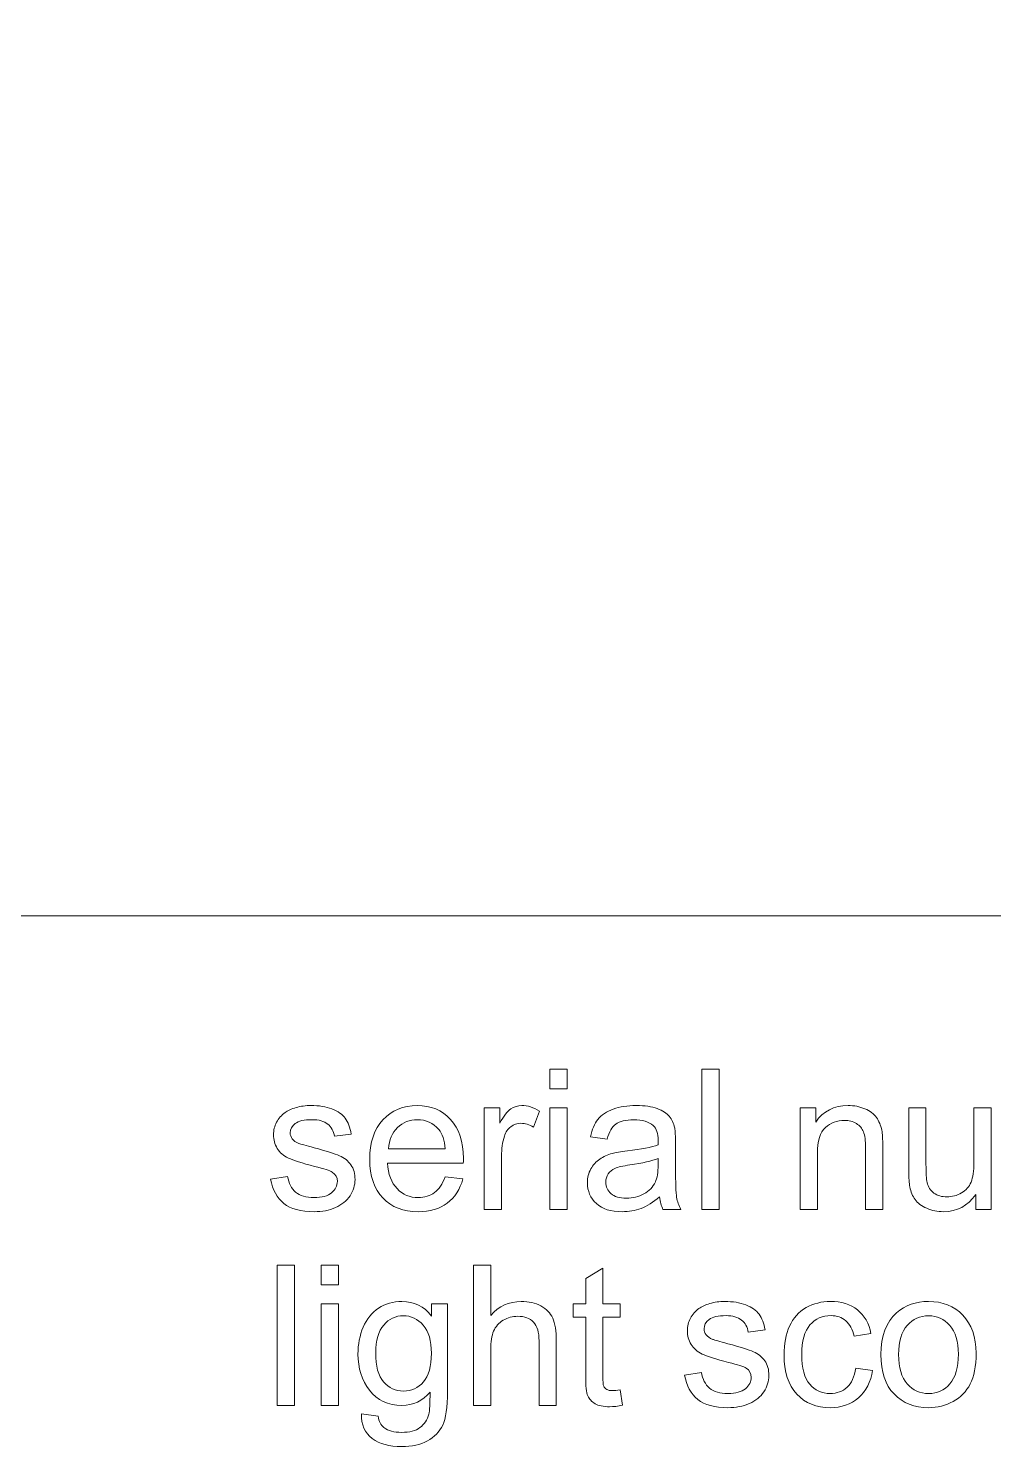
# Model space of a CAD drawing. Header units: millimetres. Extents: x -386 to 231, y -1182 to 269.
# Drawn here: x -171.6 to -129.9, y -53.6 to 7.7 of the extents above; entities that cross this region are included whole.
import ezdxf

# ---------------------------------------------------------------- set-up
doc = ezdxf.new("R2010")
doc.units = ezdxf.units.MM
doc.header["$MEASUREMENT"] = 0
doc.layers.add('3MM_POLY_SHELL', color=7, linetype='Continuous')

msp = doc.modelspace()

# ---------------------------------------------------------------- linework, layer by layer
at = {"layer": '3MM_POLY_SHELL', "color": 250, "lineweight": 9}
msp.add_open_spline([(129.5705, 244.3883), (129.5705, 244.3883), (129.5705, 85.1493), (129.5705, 85.1493), (129.5705, 85.1493), (129.5705, 74.8907), (126.4151, 64.8803), (120.5321, 56.4761), (120.5321, 56.4761), (120.5321, 56.4761), (74.4994, -9.285), (74.4994, -9.285), (74.4994, -9.285), (65.1429, -22.6513), (49.8534, -30.6119), (33.5378, -30.6119), (33.5378, -30.6119), (33.5378, -30.6119), (-120.4295, -30.6119), (-120.4295, -30.6119), (-120.4295, -30.6119), (-120.4295, -30.6119), (-274.3967, -30.6119), (-274.3967, -30.6119), (-274.3967, -30.6119), (-290.7124, -30.6119), (-306.0018, -22.6513), (-315.3583, -9.285), (-315.3583, -9.285), (-315.3583, -9.285), (-361.3911, 56.4761), (-361.3911, 56.4761), (-361.3911, 56.4761), (-367.274, 64.8803), (-370.4295, 74.8907), (-370.4295, 85.1493), (-370.4295, 85.1493), (-370.4295, 85.1493), (-370.4295, 244.3881), (-370.4295, 244.3881), (-370.4295, 244.3881), (-370.4295, 251.0186), (-367.7955, 257.3774), (-363.1071, 262.0658), (-363.1071, 262.0658), (-358.4187, 266.7542), (-352.0599, 269.3881), (-345.4295, 269.3881), (-345.4295, 269.3881), (-345.4295, 269.3881), (-340.9246, 269.3881), (-340.9246, 269.3881), (-340.9246, 269.3881), (-329.0075, 269.3881), (-318.7472, 260.9767), (-316.41, 249.2911), (-316.41, 249.2911), (-316.41, 249.2911), (-304.6611, 190.5464), (-304.6611, 190.5464), (-304.6611, 190.5464), (-301.9604, 177.0428), (-293.8098, 165.2509), (-282.132, 157.9522), (-282.132, 157.9522), (-282.132, 157.9522), (-220.4295, 119.3881), (-220.4295, 119.3881), (-220.4295, 119.3881), (-220.4295, 119.3881), (-20.4295, 119.3881), (-20.4295, 119.3881), (-20.4295, 119.3881), (-20.4295, 119.3881), (41.2731, 157.9522), (41.2731, 157.9522), (41.2731, 157.9522), (52.9509, 165.2509), (61.1015, 177.0428), (63.8022, 190.5464), (63.8022, 190.5464), (63.8022, 190.5464), (75.5511, 249.2911), (75.5511, 249.2911), (75.5511, 249.2911), (77.8882, 260.9767), (88.1486, 269.3881), (100.0656, 269.3881), (100.0656, 269.3881), (100.0656, 269.3881), (104.5705, 269.3881), (104.5705, 269.3881), (104.5705, 269.3881), (118.3776, 269.3881), (129.5705, 258.1953), (129.5705, 244.3883)], degree=3, knots=[0, 0, 0, 0, 0.04, 0.04, 0.04, 0.04, 0.08, 0.08, 0.08, 0.08, 0.12, 0.12, 0.12, 0.12, 0.16, 0.16, 0.16, 0.16, 0.2, 0.2, 0.2, 0.2, 0.24, 0.24, 0.24, 0.24, 0.28, 0.28, 0.28, 0.28, 0.32, 0.32, 0.32, 0.32, 0.36, 0.36, 0.36, 0.36, 0.4, 0.4, 0.4, 0.4, 0.44, 0.44, 0.44, 0.44, 0.48, 0.48, 0.48, 0.48, 0.52, 0.52, 0.52, 0.52, 0.56, 0.56, 0.56, 0.56, 0.6, 0.6, 0.6, 0.6, 0.64, 0.64, 0.64, 0.64, 0.68, 0.68, 0.68, 0.68, 0.72, 0.72, 0.72, 0.72, 0.76, 0.76, 0.76, 0.76, 0.8, 0.8, 0.8, 0.8, 0.84, 0.84, 0.84, 0.84, 0.88, 0.88, 0.88, 0.88, 0.92, 0.92, 0.92, 0.92, 1, 1, 1, 1], dxfattribs=at)
at = {"layer": '3MM_POLY_SHELL', "color": 140, "lineweight": 9}
for points, knots in [([(-149.0964, -38.0979), (-149.0964, -38.0979), (-149.0964, -37.2414), (-149.0964, -37.2414), (-149.0964, -37.2414), (-149.0964, -37.2414), (-148.3513, -37.2414), (-148.3513, -37.2414), (-148.3513, -37.2414), (-148.3513, -37.2414), (-148.3513, -38.0979), (-148.3513, -38.0979), (-148.3513, -38.0979), (-148.3513, -38.0979), (-149.0964, -38.0979), (-149.0964, -38.0979)], [0, 0, 0, 0, 0.2, 0.2, 0.2, 0.2, 0.4, 0.4, 0.4, 0.4, 0.6, 0.6, 0.6, 0.6, 1, 1, 1, 1]), ([(-142.5262, -43.3021), (-142.5262, -43.3021), (-142.5262, -37.2414), (-142.5262, -37.2414), (-142.5262, -37.2414), (-142.5262, -37.2414), (-141.7826, -37.2414), (-141.7826, -37.2414), (-141.7826, -37.2414), (-141.7826, -37.2414), (-141.7826, -43.3021), (-141.7826, -43.3021), (-141.7826, -43.3021), (-141.7826, -43.3021), (-142.5262, -43.3021), (-142.5262, -43.3021)], [0, 0, 0, 0, 0.2, 0.2, 0.2, 0.2, 0.4, 0.4, 0.4, 0.4, 0.6, 0.6, 0.6, 0.6, 1, 1, 1, 1]), ([(-161.1586, -41.9912), (-161.1586, -41.9912), (-160.4235, -41.8755), (-160.4235, -41.8755), (-160.4235, -41.8755), (-160.3825, -42.1704), (-160.2668, -42.3962), (-160.0777, -42.5542), (-160.0777, -42.5542), (-159.89, -42.7108), (-159.6262, -42.7899), (-159.2861, -42.7899), (-159.2861, -42.7899), (-158.9446, -42.7899), (-158.6906, -42.7193), (-158.5255, -42.581), (-158.5255, -42.581), (-158.3604, -42.4413), (-158.2771, -42.2776), (-158.2771, -42.0914), (-158.2771, -42.0914), (-158.2771, -41.922), (-158.3505, -41.7908), (-158.4973, -41.6934), (-158.4973, -41.6934), (-158.5989, -41.6271), (-158.8529, -41.5438), (-159.2579, -41.4422), (-159.2579, -41.4422), (-159.8026, -41.304), (-160.1822, -41.1854), (-160.3924, -41.0838), (-160.3924, -41.0838), (-160.6027, -40.9836), (-160.7635, -40.8439), (-160.8722, -40.6661), (-160.8722, -40.6661), (-160.9808, -40.4883), (-161.0359, -40.2922), (-161.0359, -40.0777), (-161.0359, -40.0777), (-161.0359, -39.8816), (-160.9907, -39.7009), (-160.9004, -39.5344), (-160.9004, -39.5344), (-160.8115, -39.3665), (-160.6887, -39.2282), (-160.5349, -39.1181), (-160.5349, -39.1181), (-160.4192, -39.0335), (-160.2612, -38.9601), (-160.0622, -38.9008), (-160.0622, -38.9008), (-159.8618, -38.8416), (-159.6473, -38.8119), (-159.4187, -38.8119), (-159.4187, -38.8119), (-159.0744, -38.8119), (-158.7724, -38.8627), (-158.5114, -38.9615), (-158.5114, -38.9615), (-158.2503, -39.0603), (-158.0584, -39.1943), (-157.9342, -39.3637), (-157.9342, -39.3637), (-157.8101, -39.5344), (-157.7254, -39.7602), (-157.6788, -40.0438), (-157.6788, -40.0438), (-157.6788, -40.0438), (-158.4056, -40.144), (-158.4056, -40.144), (-158.4056, -40.144), (-158.4394, -39.9182), (-158.5354, -39.7419), (-158.6934, -39.6149), (-158.6934, -39.6149), (-158.8515, -39.4879), (-159.0758, -39.4244), (-159.3651, -39.4244), (-159.3651, -39.4244), (-159.7066, -39.4244), (-159.9507, -39.4808), (-160.0961, -39.5937), (-160.0961, -39.5937), (-160.2428, -39.7066), (-160.3162, -39.8392), (-160.3162, -39.9902), (-160.3162, -39.9902), (-160.3162, -40.0876), (-160.2852, -40.1737), (-160.2245, -40.2513), (-160.2245, -40.2513), (-160.1638, -40.3317), (-160.0693, -40.3966), (-159.9394, -40.4502), (-159.9394, -40.4502), (-159.8646, -40.477), (-159.6459, -40.5405), (-159.2819, -40.6393), (-159.2819, -40.6393), (-158.7555, -40.7804), (-158.3886, -40.8947), (-158.1812, -40.985), (-158.1812, -40.985), (-157.9723, -41.0739), (-157.8087, -41.2052), (-157.6901, -41.3759), (-157.6901, -41.3759), (-157.5716, -41.5467), (-157.5123, -41.7583), (-157.5123, -42.0123), (-157.5123, -42.0123), (-157.5123, -42.2607), (-157.5857, -42.4935), (-157.7296, -42.7137), (-157.7296, -42.7137), (-157.875, -42.9324), (-158.0838, -43.1017), (-158.3562, -43.2217), (-158.3562, -43.2217), (-158.6285, -43.3416), (-158.9375, -43.4009), (-159.2819, -43.4009), (-159.2819, -43.4009), (-159.8534, -43.4009), (-160.288, -43.2823), (-160.5871, -43.0453), (-160.5871, -43.0453), (-160.8863, -42.8082), (-161.0768, -42.4568), (-161.1586, -41.9912)], [0, 0, 0, 0, 0.0294118, 0.0294118, 0.0294118, 0.0294118, 0.0588235, 0.0588235, 0.0588235, 0.0588235, 0.0882353, 0.0882353, 0.0882353, 0.0882353, 0.1176471, 0.1176471, 0.1176471, 0.1176471, 0.1470588, 0.1470588, 0.1470588, 0.1470588, 0.1764706, 0.1764706, 0.1764706, 0.1764706, 0.2058824, 0.2058824, 0.2058824, 0.2058824, 0.2352941, 0.2352941, 0.2352941, 0.2352941, 0.2647059, 0.2647059, 0.2647059, 0.2647059, 0.2941176, 0.2941176, 0.2941176, 0.2941176, 0.3235294, 0.3235294, 0.3235294, 0.3235294, 0.3529412, 0.3529412, 0.3529412, 0.3529412, 0.3823529, 0.3823529, 0.3823529, 0.3823529, 0.4117647, 0.4117647, 0.4117647, 0.4117647, 0.4411765, 0.4411765, 0.4411765, 0.4411765, 0.4705882, 0.4705882, 0.4705882, 0.4705882, 0.5, 0.5, 0.5, 0.5, 0.5294118, 0.5294118, 0.5294118, 0.5294118, 0.5588235, 0.5588235, 0.5588235, 0.5588235, 0.5882353, 0.5882353, 0.5882353, 0.5882353, 0.6176471, 0.6176471, 0.6176471, 0.6176471, 0.6470588, 0.6470588, 0.6470588, 0.6470588, 0.6764706, 0.6764706, 0.6764706, 0.6764706, 0.7058824, 0.7058824, 0.7058824, 0.7058824, 0.7352941, 0.7352941, 0.7352941, 0.7352941, 0.7647059, 0.7647059, 0.7647059, 0.7647059, 0.7941176, 0.7941176, 0.7941176, 0.7941176, 0.8235294, 0.8235294, 0.8235294, 0.8235294, 0.8529412, 0.8529412, 0.8529412, 0.8529412, 0.8823529, 0.8823529, 0.8823529, 0.8823529, 0.9117647, 0.9117647, 0.9117647, 0.9117647, 0.9411765, 0.9411765, 0.9411765, 0.9411765, 1, 1, 1, 1]), ([(-153.6232, -41.8882), (-153.6232, -41.8882), (-152.8542, -41.9827), (-152.8542, -41.9827), (-152.8542, -41.9827), (-152.9755, -42.4329), (-153.1999, -42.7814), (-153.5273, -43.0298), (-153.5273, -43.0298), (-153.8561, -43.2767), (-154.2752, -43.4009), (-154.7846, -43.4009), (-154.7846, -43.4009), (-155.4266, -43.4009), (-155.9361, -43.2033), (-156.3114, -42.8082), (-156.3114, -42.8082), (-156.6882, -42.4131), (-156.8759, -41.8585), (-156.8759, -41.1445), (-156.8759, -41.1445), (-156.8759, -40.4051), (-156.6854, -39.8322), (-156.3058, -39.4244), (-156.3058, -39.4244), (-155.9248, -39.0165), (-155.4323, -38.8119), (-154.8255, -38.8119), (-154.8255, -38.8119), (-154.2385, -38.8119), (-153.7587, -39.0123), (-153.3876, -39.4117), (-153.3876, -39.4117), (-153.015, -39.811), (-152.8288, -40.374), (-152.8288, -41.0979), (-152.8288, -41.0979), (-152.8288, -41.1431), (-152.8302, -41.2094), (-152.833, -41.2969), (-152.833, -41.2969), (-152.833, -41.2969), (-156.1068, -41.2969), (-156.1068, -41.2969), (-156.1068, -41.2969), (-156.08, -41.7795), (-155.9431, -42.1492), (-155.6976, -42.4046), (-155.6976, -42.4046), (-155.452, -42.6615), (-155.1472, -42.7899), (-154.7803, -42.7899), (-154.7803, -42.7899), (-154.508, -42.7899), (-154.2752, -42.7179), (-154.0818, -42.574), (-154.0818, -42.574), (-153.8885, -42.4314), (-153.7361, -42.2028), (-153.6232, -41.8882)], [0, 0, 0, 0, 0.0625, 0.0625, 0.0625, 0.0625, 0.125, 0.125, 0.125, 0.125, 0.1875, 0.1875, 0.1875, 0.1875, 0.25, 0.25, 0.25, 0.25, 0.3125, 0.3125, 0.3125, 0.3125, 0.375, 0.375, 0.375, 0.375, 0.4375, 0.4375, 0.4375, 0.4375, 0.5, 0.5, 0.5, 0.5, 0.5625, 0.5625, 0.5625, 0.5625, 0.625, 0.625, 0.625, 0.625, 0.6875, 0.6875, 0.6875, 0.6875, 0.75, 0.75, 0.75, 0.75, 0.8125, 0.8125, 0.8125, 0.8125, 0.875, 0.875, 0.875, 0.875, 1, 1, 1, 1]), ([(-151.9271, -43.3021), (-151.9271, -43.3021), (-151.9271, -38.9121), (-151.9271, -38.9121), (-151.9271, -38.9121), (-151.9271, -38.9121), (-151.2582, -38.9121), (-151.2582, -38.9121), (-151.2582, -38.9121), (-151.2582, -38.9121), (-151.2582, -39.5768), (-151.2582, -39.5768), (-151.2582, -39.5768), (-151.0875, -39.2663), (-150.9294, -39.0603), (-150.7841, -38.9615), (-150.7841, -38.9615), (-150.6401, -38.8627), (-150.4807, -38.8119), (-150.3071, -38.8119), (-150.3071, -38.8119), (-150.0559, -38.8119), (-149.8019, -38.8924), (-149.5423, -39.0518), (-149.5423, -39.0518), (-149.5423, -39.0518), (-149.7991, -39.7433), (-149.7991, -39.7433), (-149.7991, -39.7433), (-149.9797, -39.6346), (-150.1618, -39.581), (-150.3438, -39.581), (-150.3438, -39.581), (-150.5075, -39.581), (-150.6528, -39.6304), (-150.7826, -39.7277), (-150.7826, -39.7277), (-150.9125, -39.8265), (-151.0042, -39.962), (-151.0592, -40.1356), (-151.0592, -40.1356), (-151.1425, -40.3994), (-151.1834, -40.6887), (-151.1834, -41.0034), (-151.1834, -41.0034), (-151.1834, -41.0034), (-151.1834, -43.3021), (-151.1834, -43.3021), (-151.1834, -43.3021), (-151.1834, -43.3021), (-151.9271, -43.3021), (-151.9271, -43.3021)], [0, 0, 0, 0, 0.0714286, 0.0714286, 0.0714286, 0.0714286, 0.1428571, 0.1428571, 0.1428571, 0.1428571, 0.2142857, 0.2142857, 0.2142857, 0.2142857, 0.2857143, 0.2857143, 0.2857143, 0.2857143, 0.3571429, 0.3571429, 0.3571429, 0.3571429, 0.4285714, 0.4285714, 0.4285714, 0.4285714, 0.5, 0.5, 0.5, 0.5, 0.5714286, 0.5714286, 0.5714286, 0.5714286, 0.6428571, 0.6428571, 0.6428571, 0.6428571, 0.7142857, 0.7142857, 0.7142857, 0.7142857, 0.7857143, 0.7857143, 0.7857143, 0.7857143, 0.8571429, 0.8571429, 0.8571429, 0.8571429, 1, 1, 1, 1]), ([(-149.0964, -43.3021), (-149.0964, -43.3021), (-149.0964, -38.9121), (-149.0964, -38.9121), (-149.0964, -38.9121), (-149.0964, -38.9121), (-148.3513, -38.9121), (-148.3513, -38.9121), (-148.3513, -38.9121), (-148.3513, -38.9121), (-148.3513, -43.3021), (-148.3513, -43.3021), (-148.3513, -43.3021), (-148.3513, -43.3021), (-149.0964, -43.3021), (-149.0964, -43.3021)], [0, 0, 0, 0, 0.2, 0.2, 0.2, 0.2, 0.4, 0.4, 0.4, 0.4, 0.6, 0.6, 0.6, 0.6, 1, 1, 1, 1]), ([(-144.3536, -42.7602), (-144.6302, -42.9945), (-144.8955, -43.1596), (-145.1495, -43.2569), (-145.1495, -43.2569), (-145.4049, -43.3529), (-145.6787, -43.4009), (-145.9708, -43.4009), (-145.9708, -43.4009), (-146.4534, -43.4009), (-146.8231, -43.2838), (-147.0827, -43.0481), (-147.0827, -43.0481), (-147.341, -42.8124), (-147.4708, -42.5105), (-147.4708, -42.145), (-147.4708, -42.145), (-147.4708, -41.9291), (-147.4228, -41.7329), (-147.324, -41.5551), (-147.324, -41.5551), (-147.2267, -41.3773), (-147.0983, -41.2348), (-146.9402, -41.1276), (-146.9402, -41.1276), (-146.7808, -41.0203), (-146.603, -40.9385), (-146.404, -40.8834), (-146.404, -40.8834), (-146.2586, -40.8453), (-146.0385, -40.8072), (-145.7436, -40.772), (-145.7436, -40.772), (-145.1424, -40.7), (-144.6994, -40.6153), (-144.4157, -40.5151), (-144.4157, -40.5151), (-144.4129, -40.4135), (-144.4115, -40.3486), (-144.4115, -40.3218), (-144.4115, -40.3218), (-144.4115, -40.0184), (-144.482, -39.8039), (-144.6232, -39.6812), (-144.6232, -39.6812), (-144.8122, -39.5118), (-145.0959, -39.4286), (-145.4698, -39.4286), (-145.4698, -39.4286), (-145.8198, -39.4286), (-146.078, -39.4893), (-146.2459, -39.612), (-146.2459, -39.612), (-146.4125, -39.7348), (-146.5352, -39.9521), (-146.6157, -40.264), (-146.6157, -40.264), (-146.6157, -40.264), (-147.3424, -40.1638), (-147.3424, -40.1638), (-147.3424, -40.1638), (-147.2761, -39.8533), (-147.1674, -39.6007), (-147.0164, -39.4102), (-147.0164, -39.4102), (-146.8654, -39.2183), (-146.6453, -39.0702), (-146.3588, -38.9671), (-146.3588, -38.9671), (-146.0724, -38.8641), (-145.7408, -38.8119), (-145.3626, -38.8119), (-145.3626, -38.8119), (-144.9872, -38.8119), (-144.6838, -38.8571), (-144.4496, -38.9446), (-144.4496, -38.9446), (-144.2153, -39.0335), (-144.0432, -39.1435), (-143.9317, -39.2776), (-143.9317, -39.2776), (-143.8216, -39.4117), (-143.7454, -39.5796), (-143.7003, -39.7842), (-143.7003, -39.7842), (-143.6763, -39.9112), (-143.6636, -40.1398), (-143.6636, -40.47), (-143.6636, -40.47), (-143.6636, -40.47), (-143.6636, -41.462), (-143.6636, -41.462), (-143.6636, -41.462), (-143.6636, -42.1549), (-143.6481, -42.5923), (-143.6156, -42.7743), (-143.6156, -42.7743), (-143.5846, -42.9578), (-143.5211, -43.1342), (-143.4279, -43.3021), (-143.4279, -43.3021), (-143.4279, -43.3021), (-144.2055, -43.3021), (-144.2055, -43.3021), (-144.2055, -43.3021), (-144.2817, -43.1483), (-144.3325, -42.9677), (-144.3536, -42.7602)], [0, 0, 0, 0, 0.0357143, 0.0357143, 0.0357143, 0.0357143, 0.0714286, 0.0714286, 0.0714286, 0.0714286, 0.1071429, 0.1071429, 0.1071429, 0.1071429, 0.1428571, 0.1428571, 0.1428571, 0.1428571, 0.1785714, 0.1785714, 0.1785714, 0.1785714, 0.2142857, 0.2142857, 0.2142857, 0.2142857, 0.25, 0.25, 0.25, 0.25, 0.2857143, 0.2857143, 0.2857143, 0.2857143, 0.3214286, 0.3214286, 0.3214286, 0.3214286, 0.3571429, 0.3571429, 0.3571429, 0.3571429, 0.3928571, 0.3928571, 0.3928571, 0.3928571, 0.4285714, 0.4285714, 0.4285714, 0.4285714, 0.4642857, 0.4642857, 0.4642857, 0.4642857, 0.5, 0.5, 0.5, 0.5, 0.5357143, 0.5357143, 0.5357143, 0.5357143, 0.5714286, 0.5714286, 0.5714286, 0.5714286, 0.6071429, 0.6071429, 0.6071429, 0.6071429, 0.6428571, 0.6428571, 0.6428571, 0.6428571, 0.6785714, 0.6785714, 0.6785714, 0.6785714, 0.7142857, 0.7142857, 0.7142857, 0.7142857, 0.75, 0.75, 0.75, 0.75, 0.7857143, 0.7857143, 0.7857143, 0.7857143, 0.8214286, 0.8214286, 0.8214286, 0.8214286, 0.8571429, 0.8571429, 0.8571429, 0.8571429, 0.8928571, 0.8928571, 0.8928571, 0.8928571, 0.9285714, 0.9285714, 0.9285714, 0.9285714, 1, 1, 1, 1]), ([(-138.276, -43.3021), (-138.276, -43.3021), (-138.276, -38.9121), (-138.276, -38.9121), (-138.276, -38.9121), (-138.276, -38.9121), (-137.6071, -38.9121), (-137.6071, -38.9121), (-137.6071, -38.9121), (-137.6071, -38.9121), (-137.6071, -39.5358), (-137.6071, -39.5358), (-137.6071, -39.5358), (-137.284, -39.0532), (-136.8183, -38.8119), (-136.2101, -38.8119), (-136.2101, -38.8119), (-135.9448, -38.8119), (-135.7021, -38.8599), (-135.4806, -38.9544), (-135.4806, -38.9544), (-135.2576, -39.0504), (-135.0925, -39.1746), (-134.9825, -39.3298), (-134.9825, -39.3298), (-134.871, -39.4836), (-134.7948, -39.6671), (-134.7496, -39.8787), (-134.7496, -39.8787), (-134.7228, -40.017), (-134.7087, -40.2583), (-134.7087, -40.6026), (-134.7087, -40.6026), (-134.7087, -40.6026), (-134.7087, -43.3021), (-134.7087, -43.3021), (-134.7087, -43.3021), (-134.7087, -43.3021), (-135.4538, -43.3021), (-135.4538, -43.3021), (-135.4538, -43.3021), (-135.4538, -43.3021), (-135.4538, -40.6309), (-135.4538, -40.6309), (-135.4538, -40.6309), (-135.4538, -40.3289), (-135.482, -40.1017), (-135.5398, -39.9507), (-135.5398, -39.9507), (-135.5977, -39.8011), (-135.7007, -39.6812), (-135.8475, -39.5923), (-135.8475, -39.5923), (-135.9956, -39.502), (-136.1678, -39.4568), (-136.3668, -39.4568), (-136.3668, -39.4568), (-136.6843, -39.4568), (-136.9566, -39.5584), (-137.188, -39.7588), (-137.188, -39.7588), (-137.418, -39.9606), (-137.5323, -40.3416), (-137.5323, -40.9046), (-137.5323, -40.9046), (-137.5323, -40.9046), (-137.5323, -43.3021), (-137.5323, -43.3021), (-137.5323, -43.3021), (-137.5323, -43.3021), (-138.276, -43.3021), (-138.276, -43.3021)], [0, 0, 0, 0, 0.0526316, 0.0526316, 0.0526316, 0.0526316, 0.1052632, 0.1052632, 0.1052632, 0.1052632, 0.1578947, 0.1578947, 0.1578947, 0.1578947, 0.2105263, 0.2105263, 0.2105263, 0.2105263, 0.2631579, 0.2631579, 0.2631579, 0.2631579, 0.3157895, 0.3157895, 0.3157895, 0.3157895, 0.3684211, 0.3684211, 0.3684211, 0.3684211, 0.4210526, 0.4210526, 0.4210526, 0.4210526, 0.4736842, 0.4736842, 0.4736842, 0.4736842, 0.5263158, 0.5263158, 0.5263158, 0.5263158, 0.5789474, 0.5789474, 0.5789474, 0.5789474, 0.6315789, 0.6315789, 0.6315789, 0.6315789, 0.6842105, 0.6842105, 0.6842105, 0.6842105, 0.7368421, 0.7368421, 0.7368421, 0.7368421, 0.7894737, 0.7894737, 0.7894737, 0.7894737, 0.8421053, 0.8421053, 0.8421053, 0.8421053, 0.8947368, 0.8947368, 0.8947368, 0.8947368, 1, 1, 1, 1]), ([(-130.6898, -43.3021), (-130.6898, -43.3021), (-130.6898, -42.6572), (-130.6898, -42.6572), (-130.6898, -42.6572), (-131.0327, -43.1539), (-131.497, -43.4009), (-132.084, -43.4009), (-132.084, -43.4009), (-132.3422, -43.4009), (-132.585, -43.3515), (-132.8093, -43.2527), (-132.8093, -43.2527), (-133.0337, -43.1539), (-133.2002, -43.0283), (-133.3089, -42.8788), (-133.3089, -42.8788), (-133.4189, -42.7278), (-133.4951, -42.5443), (-133.5389, -42.327), (-133.5389, -42.327), (-133.5685, -42.1803), (-133.584, -41.9488), (-133.584, -41.6313), (-133.584, -41.6313), (-133.584, -41.6313), (-133.584, -38.9121), (-133.584, -38.9121), (-133.584, -38.9121), (-133.584, -38.9121), (-132.8404, -38.9121), (-132.8404, -38.9121), (-132.8404, -38.9121), (-132.8404, -38.9121), (-132.8404, -41.3463), (-132.8404, -41.3463), (-132.8404, -41.3463), (-132.8404, -41.7358), (-132.8249, -41.9968), (-132.7952, -42.1323), (-132.7952, -42.1323), (-132.7472, -42.3284), (-132.6485, -42.4808), (-132.4975, -42.5937), (-132.4975, -42.5937), (-132.3451, -42.7052), (-132.1574, -42.7602), (-131.9344, -42.7602), (-131.9344, -42.7602), (-131.7115, -42.7602), (-131.5026, -42.7038), (-131.3065, -42.5895), (-131.3065, -42.5895), (-131.1103, -42.4752), (-130.9721, -42.3186), (-130.8916, -42.1224), (-130.8916, -42.1224), (-130.8098, -41.9249), (-130.7689, -41.6384), (-130.7689, -41.2644), (-130.7689, -41.2644), (-130.7689, -41.2644), (-130.7689, -38.9121), (-130.7689, -38.9121), (-130.7689, -38.9121), (-130.7689, -38.9121), (-130.0252, -38.9121), (-130.0252, -38.9121), (-130.0252, -38.9121), (-130.0252, -38.9121), (-130.0252, -43.3021), (-130.0252, -43.3021), (-130.0252, -43.3021), (-130.0252, -43.3021), (-130.6898, -43.3021), (-130.6898, -43.3021)], [0, 0, 0, 0, 0.05, 0.05, 0.05, 0.05, 0.1, 0.1, 0.1, 0.1, 0.15, 0.15, 0.15, 0.15, 0.2, 0.2, 0.2, 0.2, 0.25, 0.25, 0.25, 0.25, 0.3, 0.3, 0.3, 0.3, 0.35, 0.35, 0.35, 0.35, 0.4, 0.4, 0.4, 0.4, 0.45, 0.45, 0.45, 0.45, 0.5, 0.5, 0.5, 0.5, 0.55, 0.55, 0.55, 0.55, 0.6, 0.6, 0.6, 0.6, 0.65, 0.65, 0.65, 0.65, 0.7, 0.7, 0.7, 0.7, 0.75, 0.75, 0.75, 0.75, 0.8, 0.8, 0.8, 0.8, 0.85, 0.85, 0.85, 0.85, 0.9, 0.9, 0.9, 0.9, 1, 1, 1, 1]), ([(-156.0659, -40.6845), (-156.0659, -40.6845), (-153.6148, -40.6845), (-153.6148, -40.6845), (-153.6148, -40.6845), (-153.6472, -40.3162), (-153.7418, -40.0382), (-153.8956, -39.8547), (-153.8956, -39.8547), (-154.1326, -39.5683), (-154.4403, -39.4244), (-154.817, -39.4244), (-154.817, -39.4244), (-155.1585, -39.4244), (-155.4464, -39.5387), (-155.6792, -39.7673), (-155.6792, -39.7673), (-155.9121, -39.9959), (-156.0405, -40.3021), (-156.0659, -40.6845)], [0, 0, 0, 0, 0.1666667, 0.1666667, 0.1666667, 0.1666667, 0.3333333, 0.3333333, 0.3333333, 0.3333333, 0.5, 0.5, 0.5, 0.5, 0.6666667, 0.6666667, 0.6666667, 0.6666667, 1, 1, 1, 1]), ([(-144.4157, -41.0979), (-144.6867, -41.2094), (-145.0916, -41.3025), (-145.6307, -41.3802), (-145.6307, -41.3802), (-145.9369, -41.4239), (-146.1542, -41.4733), (-146.2798, -41.5283), (-146.2798, -41.5283), (-146.4068, -41.5834), (-146.5056, -41.6638), (-146.5733, -41.771), (-146.5733, -41.771), (-146.6425, -41.8769), (-146.6777, -41.994), (-146.6777, -42.1238), (-146.6777, -42.1238), (-146.6777, -42.3228), (-146.6015, -42.4879), (-146.452, -42.6205), (-146.452, -42.6205), (-146.3024, -42.7518), (-146.0822, -42.8181), (-145.793, -42.8181), (-145.793, -42.8181), (-145.5065, -42.8181), (-145.2511, -42.756), (-145.0281, -42.6304), (-145.0281, -42.6304), (-144.8052, -42.5048), (-144.6401, -42.3327), (-144.5357, -42.1154), (-144.5357, -42.1154), (-144.4552, -41.9474), (-144.4157, -41.6991), (-144.4157, -41.3717), (-144.4157, -41.3717), (-144.4157, -41.3717), (-144.4157, -41.0979), (-144.4157, -41.0979)], [0, 0, 0, 0, 0.0909091, 0.0909091, 0.0909091, 0.0909091, 0.1818182, 0.1818182, 0.1818182, 0.1818182, 0.2727273, 0.2727273, 0.2727273, 0.2727273, 0.3636364, 0.3636364, 0.3636364, 0.3636364, 0.4545455, 0.4545455, 0.4545455, 0.4545455, 0.5454545, 0.5454545, 0.5454545, 0.5454545, 0.6363636, 0.6363636, 0.6363636, 0.6363636, 0.7272727, 0.7272727, 0.7272727, 0.7272727, 0.8181818, 0.8181818, 0.8181818, 0.8181818, 1, 1, 1, 1]), ([(-160.8778, -51.7688), (-160.8778, -51.7688), (-160.8778, -45.7081), (-160.8778, -45.7081), (-160.8778, -45.7081), (-160.8778, -45.7081), (-160.1342, -45.7081), (-160.1342, -45.7081), (-160.1342, -45.7081), (-160.1342, -45.7081), (-160.1342, -51.7688), (-160.1342, -51.7688), (-160.1342, -51.7688), (-160.1342, -51.7688), (-160.8778, -51.7688), (-160.8778, -51.7688)], [0, 0, 0, 0, 0.2, 0.2, 0.2, 0.2, 0.4, 0.4, 0.4, 0.4, 0.6, 0.6, 0.6, 0.6, 1, 1, 1, 1]), ([(-158.9771, -46.5646), (-158.9771, -46.5646), (-158.9771, -45.7081), (-158.9771, -45.7081), (-158.9771, -45.7081), (-158.9771, -45.7081), (-158.232, -45.7081), (-158.232, -45.7081), (-158.232, -45.7081), (-158.232, -45.7081), (-158.232, -46.5646), (-158.232, -46.5646), (-158.232, -46.5646), (-158.232, -46.5646), (-158.9771, -46.5646), (-158.9771, -46.5646)], [0, 0, 0, 0, 0.2, 0.2, 0.2, 0.2, 0.4, 0.4, 0.4, 0.4, 0.6, 0.6, 0.6, 0.6, 1, 1, 1, 1]), ([(-152.39, -51.7688), (-152.39, -51.7688), (-152.39, -45.7081), (-152.39, -45.7081), (-152.39, -45.7081), (-152.39, -45.7081), (-151.6463, -45.7081), (-151.6463, -45.7081), (-151.6463, -45.7081), (-151.6463, -45.7081), (-151.6463, -47.8826), (-151.6463, -47.8826), (-151.6463, -47.8826), (-151.2992, -47.4804), (-150.8603, -47.2786), (-150.3312, -47.2786), (-150.3312, -47.2786), (-150.0066, -47.2786), (-149.7244, -47.3435), (-149.4845, -47.4719), (-149.4845, -47.4719), (-149.2446, -47.599), (-149.0725, -47.7768), (-148.9695, -48.0025), (-148.9695, -48.0025), (-148.8664, -48.2283), (-148.8142, -48.5571), (-148.8142, -48.9861), (-148.8142, -48.9861), (-148.8142, -48.9861), (-148.8142, -51.7688), (-148.8142, -51.7688), (-148.8142, -51.7688), (-148.8142, -51.7688), (-149.5593, -51.7688), (-149.5593, -51.7688), (-149.5593, -51.7688), (-149.5593, -51.7688), (-149.5593, -48.9861), (-149.5593, -48.9861), (-149.5593, -48.9861), (-149.5593, -48.615), (-149.6397, -48.344), (-149.8006, -48.1747), (-149.8006, -48.1747), (-149.9615, -48.0054), (-150.1901, -47.9193), (-150.485, -47.9193), (-150.485, -47.9193), (-150.7051, -47.9193), (-150.9126, -47.9771), (-151.1073, -48.0914), (-151.1073, -48.0914), (-151.302, -48.2057), (-151.4403, -48.361), (-151.5222, -48.5571), (-151.5222, -48.5571), (-151.6054, -48.7518), (-151.6463, -49.0228), (-151.6463, -49.3671), (-151.6463, -49.3671), (-151.6463, -49.3671), (-151.6463, -51.7688), (-151.6463, -51.7688), (-151.6463, -51.7688), (-151.6463, -51.7688), (-152.39, -51.7688), (-152.39, -51.7688)], [0, 0, 0, 0, 0.0555556, 0.0555556, 0.0555556, 0.0555556, 0.1111111, 0.1111111, 0.1111111, 0.1111111, 0.1666667, 0.1666667, 0.1666667, 0.1666667, 0.2222222, 0.2222222, 0.2222222, 0.2222222, 0.2777778, 0.2777778, 0.2777778, 0.2777778, 0.3333333, 0.3333333, 0.3333333, 0.3333333, 0.3888889, 0.3888889, 0.3888889, 0.3888889, 0.4444444, 0.4444444, 0.4444444, 0.4444444, 0.5, 0.5, 0.5, 0.5, 0.5555556, 0.5555556, 0.5555556, 0.5555556, 0.6111111, 0.6111111, 0.6111111, 0.6111111, 0.6666667, 0.6666667, 0.6666667, 0.6666667, 0.7222222, 0.7222222, 0.7222222, 0.7222222, 0.7777778, 0.7777778, 0.7777778, 0.7777778, 0.8333333, 0.8333333, 0.8333333, 0.8333333, 0.8888889, 0.8888889, 0.8888889, 0.8888889, 1, 1, 1, 1]), ([(-146.0569, -51.1028), (-146.0569, -51.1028), (-145.9497, -51.7603), (-145.9497, -51.7603), (-145.9497, -51.7603), (-146.1585, -51.8041), (-146.3462, -51.8267), (-146.5113, -51.8267), (-146.5113, -51.8267), (-146.7822, -51.8267), (-146.9911, -51.7843), (-147.1406, -51.6982), (-147.1406, -51.6982), (-147.2888, -51.6136), (-147.3932, -51.5007), (-147.4539, -51.361), (-147.4539, -51.361), (-147.5146, -51.2227), (-147.5456, -50.9292), (-147.5456, -50.4833), (-147.5456, -50.4833), (-147.5456, -50.4833), (-147.5456, -47.9574), (-147.5456, -47.9574), (-147.5456, -47.9574), (-147.5456, -47.9574), (-148.0917, -47.9574), (-148.0917, -47.9574), (-148.0917, -47.9574), (-148.0917, -47.9574), (-148.0917, -47.3788), (-148.0917, -47.3788), (-148.0917, -47.3788), (-148.0917, -47.3788), (-147.5456, -47.3788), (-147.5456, -47.3788), (-147.5456, -47.3788), (-147.5456, -47.3788), (-147.5456, -46.2908), (-147.5456, -46.2908), (-147.5456, -46.2908), (-147.5456, -46.2908), (-146.8048, -45.8449), (-146.8048, -45.8449), (-146.8048, -45.8449), (-146.8048, -45.8449), (-146.8048, -47.3788), (-146.8048, -47.3788), (-146.8048, -47.3788), (-146.8048, -47.3788), (-146.0569, -47.3788), (-146.0569, -47.3788), (-146.0569, -47.3788), (-146.0569, -47.3788), (-146.0569, -47.9574), (-146.0569, -47.9574), (-146.0569, -47.9574), (-146.0569, -47.9574), (-146.8048, -47.9574), (-146.8048, -47.9574), (-146.8048, -47.9574), (-146.8048, -47.9574), (-146.8048, -50.5242), (-146.8048, -50.5242), (-146.8048, -50.5242), (-146.8048, -50.7373), (-146.7921, -50.8727), (-146.7667, -50.9334), (-146.7667, -50.9334), (-146.7399, -50.9941), (-146.6975, -51.0421), (-146.6383, -51.0788), (-146.6383, -51.0788), (-146.579, -51.114), (-146.4943, -51.1324), (-146.3843, -51.1324), (-146.3843, -51.1324), (-146.301, -51.1324), (-146.1924, -51.1225), (-146.0569, -51.1028)], [0, 0, 0, 0, 0.047619, 0.047619, 0.047619, 0.047619, 0.0952381, 0.0952381, 0.0952381, 0.0952381, 0.1428571, 0.1428571, 0.1428571, 0.1428571, 0.1904762, 0.1904762, 0.1904762, 0.1904762, 0.2380952, 0.2380952, 0.2380952, 0.2380952, 0.2857143, 0.2857143, 0.2857143, 0.2857143, 0.3333333, 0.3333333, 0.3333333, 0.3333333, 0.3809524, 0.3809524, 0.3809524, 0.3809524, 0.4285714, 0.4285714, 0.4285714, 0.4285714, 0.4761905, 0.4761905, 0.4761905, 0.4761905, 0.5238095, 0.5238095, 0.5238095, 0.5238095, 0.5714286, 0.5714286, 0.5714286, 0.5714286, 0.6190476, 0.6190476, 0.6190476, 0.6190476, 0.6666667, 0.6666667, 0.6666667, 0.6666667, 0.7142857, 0.7142857, 0.7142857, 0.7142857, 0.7619048, 0.7619048, 0.7619048, 0.7619048, 0.8095238, 0.8095238, 0.8095238, 0.8095238, 0.8571429, 0.8571429, 0.8571429, 0.8571429, 0.9047619, 0.9047619, 0.9047619, 0.9047619, 1, 1, 1, 1]), ([(-158.9771, -51.7688), (-158.9771, -51.7688), (-158.9771, -47.3788), (-158.9771, -47.3788), (-158.9771, -47.3788), (-158.9771, -47.3788), (-158.232, -47.3788), (-158.232, -47.3788), (-158.232, -47.3788), (-158.232, -47.3788), (-158.232, -51.7688), (-158.232, -51.7688), (-158.232, -51.7688), (-158.232, -51.7688), (-158.9771, -51.7688), (-158.9771, -51.7688)], [0, 0, 0, 0, 0.2, 0.2, 0.2, 0.2, 0.4, 0.4, 0.4, 0.4, 0.6, 0.6, 0.6, 0.6, 1, 1, 1, 1]), ([(-157.2358, -52.1329), (-157.2358, -52.1329), (-156.5119, -52.2401), (-156.5119, -52.2401), (-156.5119, -52.2401), (-156.4822, -52.4631), (-156.3976, -52.6253), (-156.2607, -52.7284), (-156.2607, -52.7284), (-156.0758, -52.8652), (-155.8232, -52.9344), (-155.5043, -52.9344), (-155.5043, -52.9344), (-155.1586, -52.9344), (-154.8933, -52.8652), (-154.7056, -52.7284), (-154.7056, -52.7284), (-154.518, -52.5901), (-154.3924, -52.3967), (-154.3261, -52.1498), (-154.3261, -52.1498), (-154.2865, -51.9974), (-154.2696, -51.6799), (-154.2724, -51.1945), (-154.2724, -51.1945), (-154.597, -51.5769), (-155.002, -51.7688), (-155.4874, -51.7688), (-155.4874, -51.7688), (-156.0914, -51.7688), (-156.5584, -51.5515), (-156.8886, -51.1155), (-156.8886, -51.1155), (-157.2188, -50.6808), (-157.3854, -50.1573), (-157.3854, -49.5491), (-157.3854, -49.5491), (-157.3854, -49.13), (-157.3092, -48.7434), (-157.1582, -48.3892), (-157.1582, -48.3892), (-157.0058, -48.035), (-156.7856, -47.7612), (-156.4978, -47.5679), (-156.4978, -47.5679), (-156.2099, -47.376), (-155.8712, -47.2786), (-155.4832, -47.2786), (-155.4832, -47.2786), (-154.9653, -47.2786), (-154.5377, -47.4889), (-154.2019, -47.908), (-154.2019, -47.908), (-154.2019, -47.908), (-154.2019, -47.3788), (-154.2019, -47.3788), (-154.2019, -47.3788), (-154.2019, -47.3788), (-153.5147, -47.3788), (-153.5147, -47.3788), (-153.5147, -47.3788), (-153.5147, -47.3788), (-153.5147, -51.1733), (-153.5147, -51.1733), (-153.5147, -51.1733), (-153.5147, -51.8563), (-153.5852, -52.3417), (-153.7235, -52.6268), (-153.7235, -52.6268), (-153.8632, -52.9118), (-154.0833, -53.1376), (-154.3853, -53.3027), (-154.3853, -53.3027), (-154.6873, -53.4678), (-155.0584, -53.551), (-155.5001, -53.551), (-155.5001, -53.551), (-156.0236, -53.551), (-156.447, -53.4325), (-156.7687, -53.1969), (-156.7687, -53.1969), (-157.0918, -52.9612), (-157.2471, -52.607), (-157.2358, -52.1329)], [0, 0, 0, 0, 0.0454545, 0.0454545, 0.0454545, 0.0454545, 0.0909091, 0.0909091, 0.0909091, 0.0909091, 0.1363636, 0.1363636, 0.1363636, 0.1363636, 0.1818182, 0.1818182, 0.1818182, 0.1818182, 0.2272727, 0.2272727, 0.2272727, 0.2272727, 0.2727273, 0.2727273, 0.2727273, 0.2727273, 0.3181818, 0.3181818, 0.3181818, 0.3181818, 0.3636364, 0.3636364, 0.3636364, 0.3636364, 0.4090909, 0.4090909, 0.4090909, 0.4090909, 0.4545455, 0.4545455, 0.4545455, 0.4545455, 0.5, 0.5, 0.5, 0.5, 0.5454545, 0.5454545, 0.5454545, 0.5454545, 0.5909091, 0.5909091, 0.5909091, 0.5909091, 0.6363636, 0.6363636, 0.6363636, 0.6363636, 0.6818182, 0.6818182, 0.6818182, 0.6818182, 0.7272727, 0.7272727, 0.7272727, 0.7272727, 0.7727273, 0.7727273, 0.7727273, 0.7727273, 0.8181818, 0.8181818, 0.8181818, 0.8181818, 0.8636364, 0.8636364, 0.8636364, 0.8636364, 0.9090909, 0.9090909, 0.9090909, 0.9090909, 1, 1, 1, 1]), ([(-143.2742, -50.4579), (-143.2742, -50.4579), (-142.5391, -50.3422), (-142.5391, -50.3422), (-142.5391, -50.3422), (-142.4981, -50.6371), (-142.3824, -50.8629), (-142.1933, -51.0209), (-142.1933, -51.0209), (-142.0056, -51.1775), (-141.7418, -51.2566), (-141.4017, -51.2566), (-141.4017, -51.2566), (-141.0602, -51.2566), (-140.8062, -51.186), (-140.6411, -51.0477), (-140.6411, -51.0477), (-140.476, -50.908), (-140.3927, -50.7443), (-140.3927, -50.5581), (-140.3927, -50.5581), (-140.3927, -50.3887), (-140.4661, -50.2575), (-140.6129, -50.1601), (-140.6129, -50.1601), (-140.7145, -50.0938), (-140.9685, -50.0105), (-141.3735, -49.9089), (-141.3735, -49.9089), (-141.9182, -49.7707), (-142.2978, -49.6521), (-142.508, -49.5505), (-142.508, -49.5505), (-142.7183, -49.4503), (-142.8791, -49.3106), (-142.9878, -49.1328), (-142.9878, -49.1328), (-143.0964, -48.955), (-143.1515, -48.7589), (-143.1515, -48.5444), (-143.1515, -48.5444), (-143.1515, -48.3483), (-143.1063, -48.1676), (-143.016, -48.0011), (-143.016, -48.0011), (-142.9271, -47.8332), (-142.8043, -47.6949), (-142.6505, -47.5848), (-142.6505, -47.5848), (-142.5348, -47.5002), (-142.3768, -47.4268), (-142.1778, -47.3675), (-142.1778, -47.3675), (-141.9774, -47.3083), (-141.7629, -47.2786), (-141.5343, -47.2786), (-141.5343, -47.2786), (-141.19, -47.2786), (-140.888, -47.3294), (-140.627, -47.4282), (-140.627, -47.4282), (-140.3659, -47.527), (-140.174, -47.661), (-140.0498, -47.8304), (-140.0498, -47.8304), (-139.9257, -48.0011), (-139.841, -48.2269), (-139.7944, -48.5105), (-139.7944, -48.5105), (-139.7944, -48.5105), (-140.5212, -48.6107), (-140.5212, -48.6107), (-140.5212, -48.6107), (-140.555, -48.3849), (-140.651, -48.2086), (-140.809, -48.0816), (-140.809, -48.0816), (-140.9671, -47.9546), (-141.1914, -47.8911), (-141.4807, -47.8911), (-141.4807, -47.8911), (-141.8222, -47.8911), (-142.0663, -47.9475), (-142.2117, -48.0604), (-142.2117, -48.0604), (-142.3584, -48.1733), (-142.4318, -48.3059), (-142.4318, -48.4569), (-142.4318, -48.4569), (-142.4318, -48.5543), (-142.4008, -48.6404), (-142.3401, -48.718), (-142.3401, -48.718), (-142.2794, -48.7984), (-142.1849, -48.8633), (-142.055, -48.9169), (-142.055, -48.9169), (-141.9802, -48.9437), (-141.7615, -49.0072), (-141.3975, -49.106), (-141.3975, -49.106), (-140.8711, -49.2471), (-140.5042, -49.3614), (-140.2968, -49.4517), (-140.2968, -49.4517), (-140.0879, -49.5406), (-139.9243, -49.6719), (-139.8057, -49.8426), (-139.8057, -49.8426), (-139.6872, -50.0134), (-139.6279, -50.225), (-139.6279, -50.479), (-139.6279, -50.479), (-139.6279, -50.7274), (-139.7013, -50.9602), (-139.8452, -51.1804), (-139.8452, -51.1804), (-139.9906, -51.3991), (-140.1994, -51.5684), (-140.4718, -51.6884), (-140.4718, -51.6884), (-140.7441, -51.8083), (-141.0531, -51.8676), (-141.3975, -51.8676), (-141.3975, -51.8676), (-141.969, -51.8676), (-142.4036, -51.749), (-142.7027, -51.512), (-142.7027, -51.512), (-143.0019, -51.2749), (-143.1924, -50.9235), (-143.2742, -50.4579)], [0, 0, 0, 0, 0.0294118, 0.0294118, 0.0294118, 0.0294118, 0.0588235, 0.0588235, 0.0588235, 0.0588235, 0.0882353, 0.0882353, 0.0882353, 0.0882353, 0.1176471, 0.1176471, 0.1176471, 0.1176471, 0.1470588, 0.1470588, 0.1470588, 0.1470588, 0.1764706, 0.1764706, 0.1764706, 0.1764706, 0.2058824, 0.2058824, 0.2058824, 0.2058824, 0.2352941, 0.2352941, 0.2352941, 0.2352941, 0.2647059, 0.2647059, 0.2647059, 0.2647059, 0.2941176, 0.2941176, 0.2941176, 0.2941176, 0.3235294, 0.3235294, 0.3235294, 0.3235294, 0.3529412, 0.3529412, 0.3529412, 0.3529412, 0.3823529, 0.3823529, 0.3823529, 0.3823529, 0.4117647, 0.4117647, 0.4117647, 0.4117647, 0.4411765, 0.4411765, 0.4411765, 0.4411765, 0.4705882, 0.4705882, 0.4705882, 0.4705882, 0.5, 0.5, 0.5, 0.5, 0.5294118, 0.5294118, 0.5294118, 0.5294118, 0.5588235, 0.5588235, 0.5588235, 0.5588235, 0.5882353, 0.5882353, 0.5882353, 0.5882353, 0.6176471, 0.6176471, 0.6176471, 0.6176471, 0.6470588, 0.6470588, 0.6470588, 0.6470588, 0.6764706, 0.6764706, 0.6764706, 0.6764706, 0.7058824, 0.7058824, 0.7058824, 0.7058824, 0.7352941, 0.7352941, 0.7352941, 0.7352941, 0.7647059, 0.7647059, 0.7647059, 0.7647059, 0.7941176, 0.7941176, 0.7941176, 0.7941176, 0.8235294, 0.8235294, 0.8235294, 0.8235294, 0.8529412, 0.8529412, 0.8529412, 0.8529412, 0.8823529, 0.8823529, 0.8823529, 0.8823529, 0.9117647, 0.9117647, 0.9117647, 0.9117647, 0.9411765, 0.9411765, 0.9411765, 0.9411765, 1, 1, 1, 1]), ([(-135.8785, -50.1601), (-135.8785, -50.1601), (-135.1476, -50.2561), (-135.1476, -50.2561), (-135.1476, -50.2561), (-135.2266, -50.7599), (-135.4312, -51.155), (-135.7614, -51.44), (-135.7614, -51.44), (-136.0902, -51.7251), (-136.4952, -51.8676), (-136.975, -51.8676), (-136.975, -51.8676), (-137.5747, -51.8676), (-138.0587, -51.6714), (-138.4228, -51.2791), (-138.4228, -51.2791), (-138.7883, -50.8869), (-138.9717, -50.3238), (-138.9717, -49.59), (-138.9717, -49.59), (-138.9717, -49.1159), (-138.8927, -48.701), (-138.736, -48.3454), (-138.736, -48.3454), (-138.578, -47.9898), (-138.3395, -47.7231), (-138.0178, -47.5453), (-138.0178, -47.5453), (-137.6975, -47.3675), (-137.3475, -47.2786), (-136.9707, -47.2786), (-136.9707, -47.2786), (-136.4938, -47.2786), (-136.1029, -47.4), (-135.8009, -47.6413), (-135.8009, -47.6413), (-135.4975, -47.8826), (-135.3028, -48.2241), (-135.2167, -48.6686), (-135.2167, -48.6686), (-135.2167, -48.6686), (-135.9406, -48.7801), (-135.9406, -48.7801), (-135.9406, -48.7801), (-136.0098, -48.4851), (-136.1311, -48.2636), (-136.3061, -48.114), (-136.3061, -48.114), (-136.4811, -47.9658), (-136.6927, -47.8911), (-136.9411, -47.8911), (-136.9411, -47.8911), (-137.3165, -47.8911), (-137.6213, -48.0251), (-137.8555, -48.2946), (-137.8555, -48.2946), (-138.0898, -48.5627), (-138.2069, -48.9875), (-138.2069, -49.5689), (-138.2069, -49.5689), (-138.2069, -50.1587), (-138.094, -50.5877), (-137.8668, -50.8558), (-137.8668, -50.8558), (-137.641, -51.1225), (-137.3461, -51.2566), (-136.982, -51.2566), (-136.982, -51.2566), (-136.6899, -51.2566), (-136.4472, -51.1663), (-136.2511, -50.987), (-136.2511, -50.987), (-136.0549, -50.8078), (-135.9307, -50.5327), (-135.8785, -50.1601)], [0, 0, 0, 0, 0.05, 0.05, 0.05, 0.05, 0.1, 0.1, 0.1, 0.1, 0.15, 0.15, 0.15, 0.15, 0.2, 0.2, 0.2, 0.2, 0.25, 0.25, 0.25, 0.25, 0.3, 0.3, 0.3, 0.3, 0.35, 0.35, 0.35, 0.35, 0.4, 0.4, 0.4, 0.4, 0.45, 0.45, 0.45, 0.45, 0.5, 0.5, 0.5, 0.5, 0.55, 0.55, 0.55, 0.55, 0.6, 0.6, 0.6, 0.6, 0.65, 0.65, 0.65, 0.65, 0.7, 0.7, 0.7, 0.7, 0.75, 0.75, 0.75, 0.75, 0.8, 0.8, 0.8, 0.8, 0.85, 0.85, 0.85, 0.85, 0.9, 0.9, 0.9, 0.9, 1, 1, 1, 1]), ([(-134.7877, -49.5731), (-134.7877, -48.7603), (-134.5619, -48.1578), (-134.1089, -47.7669), (-134.1089, -47.7669), (-133.7322, -47.4423), (-133.2721, -47.2786), (-132.7289, -47.2786), (-132.7289, -47.2786), (-132.1249, -47.2786), (-131.631, -47.4762), (-131.2486, -47.8727), (-131.2486, -47.8727), (-130.8648, -48.2678), (-130.6743, -48.8139), (-130.6743, -49.511), (-130.6743, -49.511), (-130.6743, -50.0769), (-130.7589, -50.5214), (-130.9283, -50.8445), (-130.9283, -50.8445), (-131.0976, -51.1691), (-131.3446, -51.4203), (-131.6677, -51.5995), (-131.6677, -51.5995), (-131.9923, -51.7787), (-132.345, -51.8676), (-132.7289, -51.8676), (-132.7289, -51.8676), (-133.3427, -51.8676), (-133.8394, -51.6714), (-134.219, -51.2763), (-134.219, -51.2763), (-134.5986, -50.8826), (-134.7877, -50.3153), (-134.7877, -49.5731)], [0, 0, 0, 0, 0.1, 0.1, 0.1, 0.1, 0.2, 0.2, 0.2, 0.2, 0.3, 0.3, 0.3, 0.3, 0.4, 0.4, 0.4, 0.4, 0.5, 0.5, 0.5, 0.5, 0.6, 0.6, 0.6, 0.6, 0.7, 0.7, 0.7, 0.7, 0.8, 0.8, 0.8, 0.8, 1, 1, 1, 1]), ([(-156.6205, -49.4955), (-156.6205, -50.0712), (-156.5062, -50.4917), (-156.2762, -50.7556), (-156.2762, -50.7556), (-156.0476, -51.0209), (-155.7612, -51.1521), (-155.4168, -51.1521), (-155.4168, -51.1521), (-155.0754, -51.1521), (-154.7889, -51.0209), (-154.5575, -50.7584), (-154.5575, -50.7584), (-154.3261, -50.4946), (-154.2103, -50.0825), (-154.2103, -49.5195), (-154.2103, -49.5195), (-154.2103, -48.9818), (-154.3289, -48.5769), (-154.5674, -48.3045), (-154.5674, -48.3045), (-154.8058, -48.0322), (-155.0937, -47.8953), (-155.4295, -47.8953), (-155.4295, -47.8953), (-155.7597, -47.8953), (-156.0406, -48.0293), (-156.2734, -48.2989), (-156.2734, -48.2989), (-156.5048, -48.567), (-156.6205, -48.9663), (-156.6205, -49.4955)], [0, 0, 0, 0, 0.1111111, 0.1111111, 0.1111111, 0.1111111, 0.2222222, 0.2222222, 0.2222222, 0.2222222, 0.3333333, 0.3333333, 0.3333333, 0.3333333, 0.4444444, 0.4444444, 0.4444444, 0.4444444, 0.5555556, 0.5555556, 0.5555556, 0.5555556, 0.6666667, 0.6666667, 0.6666667, 0.6666667, 0.7777778, 0.7777778, 0.7777778, 0.7777778, 1, 1, 1, 1]), ([(-134.0229, -49.5731), (-134.0229, -50.1361), (-133.9001, -50.5567), (-133.6546, -50.8361), (-133.6546, -50.8361), (-133.409, -51.1169), (-133.1, -51.2566), (-132.7289, -51.2566), (-132.7289, -51.2566), (-132.3592, -51.2566), (-132.0515, -51.1155), (-131.806, -50.8346), (-131.806, -50.8346), (-131.5619, -50.5538), (-131.4391, -50.1248), (-131.4391, -49.5491), (-131.4391, -49.5491), (-131.4391, -49.0058), (-131.5619, -48.5938), (-131.8088, -48.3144), (-131.8088, -48.3144), (-132.0558, -48.035), (-132.362, -47.8953), (-132.7289, -47.8953), (-132.7289, -47.8953), (-133.1, -47.8953), (-133.409, -48.035), (-133.6546, -48.313), (-133.6546, -48.313), (-133.9001, -48.591), (-134.0229, -49.0115), (-134.0229, -49.5731)], [0, 0, 0, 0, 0.1111111, 0.1111111, 0.1111111, 0.1111111, 0.2222222, 0.2222222, 0.2222222, 0.2222222, 0.3333333, 0.3333333, 0.3333333, 0.3333333, 0.4444444, 0.4444444, 0.4444444, 0.4444444, 0.5555556, 0.5555556, 0.5555556, 0.5555556, 0.6666667, 0.6666667, 0.6666667, 0.6666667, 0.7777778, 0.7777778, 0.7777778, 0.7777778, 1, 1, 1, 1])]:
    msp.add_open_spline(points, degree=3, knots=knots, dxfattribs=at)

doc.saveas('drawing.dxf')
